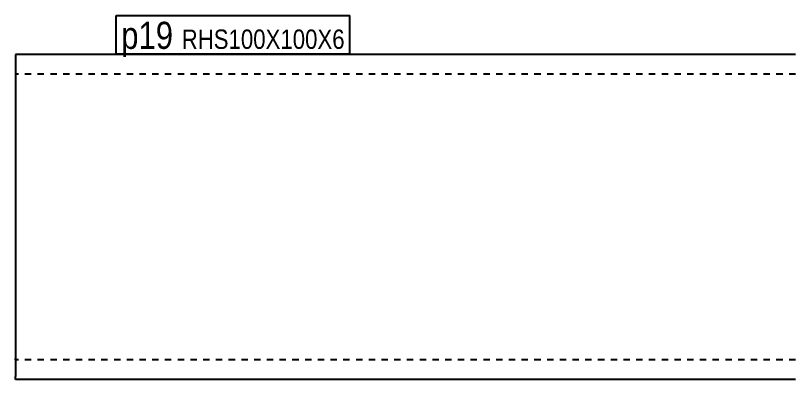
# Model space of a CAD drawing. Header units: millimetres. Extents: x 5 to 12749, y -5 to 186.
# Drawn here: x 9336.3 to 9576.3, y 25 to 137 of the extents above; entities that cross this region are included whole.
import ezdxf

# ---------------------------------------------------------------- set-up
doc = ezdxf.new("R2010")
doc.units = ezdxf.units.MM
doc.linetypes.add('DXK_LINE_DOT2', pattern=[3.9198, 1.9599, -1.9599])
doc.layers.add('STÅL', color=7, linetype='Continuous')
doc.layers.add('TEKST', color=7, linetype='Continuous')
doc.styles.add('Arial Narrow', font='ARIALN.TTF', dxfattribs={"height": 0.2})

msp = doc.modelspace()

# ---------------------------------------------------------------- linework, layer by layer
at = {"layer": 'STÅL', "color": 2, "linetype": 'Continuous'}
for p, q in [((9576.25, 125), (9336.25, 125)), ((9336.25, 125), (9336.25, 25.91)), ((9336.25, 25), (9336.25, 25.91)), ((9576.25, 25), (9336.25, 25))]:
    msp.add_line(p, q, dxfattribs=at)
at = {"layer": 'STÅL', "color": 7, "linetype": 'DXK_LINE_DOT2'}
for p, q in [((9576.25, 119), (9336.25, 119)), ((9336.25, 31), (9336.25, 31.46)), ((9576.25, 31), (9336.25, 31))]:
    msp.add_line(p, q, dxfattribs=at)
at = {"layer": 'TEKST', "color": 7, "linetype": 'Continuous'}
for p, q in [((9367.25, 137), (9439.12, 137)), ((9367.25, 125.25), (9367.25, 137)), ((9439.12, 125.25), (9439.12, 137)), ((9367.25, 125.25), (9439.12, 125.25))]:
    msp.add_line(p, q, dxfattribs=at)

# ---------------------------------------------------------------- wipeouts: each hides what was drawn before it
at = {"color": 0}
for points in [[(9384.75, 126.75), (9384.75, 135.5), (9368.75, 135.5), (9368.75, 126.75)], [(9437.62, 126.75), (9437.62, 133), (9387.37, 133), (9387.37, 126.75)]]:
    msp.add_wipeout(points, dxfattribs=at).dxf.layer = 'TEKST'

# ---------------------------------------------------------------- next in the draw order: wipeouts: each hides what was drawn before it
for points in [[(9384.75, 126.75), (9384.75, 135.5), (9368.75, 135.5), (9368.75, 126.75)], [(9437.62, 126.75), (9437.62, 133), (9387.37, 133), (9387.37, 126.75)]]:
    msp.add_wipeout(points, dxfattribs=at).dxf.layer = 'TEKST'

# ---------------------------------------------------------------- next in the draw order: texts
at = {"layer": 'TEKST', "color": 3, "style": 'Arial Narrow'}
for s, height, p in [('p19', 8.351, (9368.75, 126.75)), ('RHS100X100X6', 5.9652, (9387.37, 126.75))]:
    msp.add_text(s, height=height, dxfattribs=at).set_placement(p)

doc.saveas('drawing.dxf')
